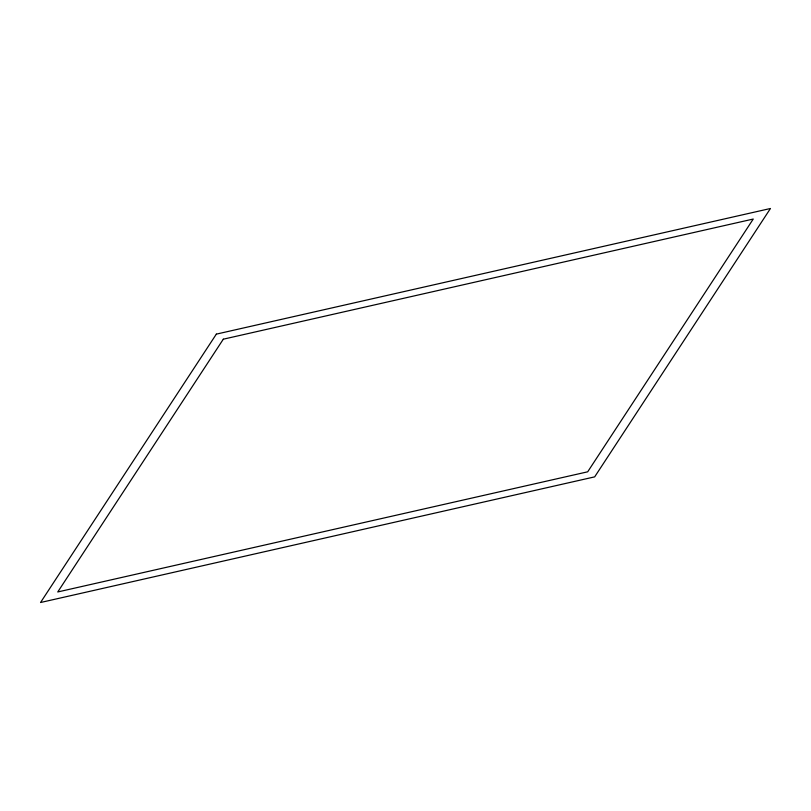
<?xml version="1.0" encoding="UTF-8"?>
<svg xmlns="http://www.w3.org/2000/svg" width="811" height="811" viewBox="0 0 811 811"><rect width="100%" height="100%" fill="white"/><g stroke="black" fill="none" stroke-linecap="round" stroke-linejoin="round"><path stroke-width="1.22" d="M216.334 334.132L40.55 602.502L594.666 476.868L770.45 208.498L216.334 334.132M223.309 339.191L57.753 591.959L587.691 471.809L753.247 219.041L223.309 339.191"/></g></svg>
